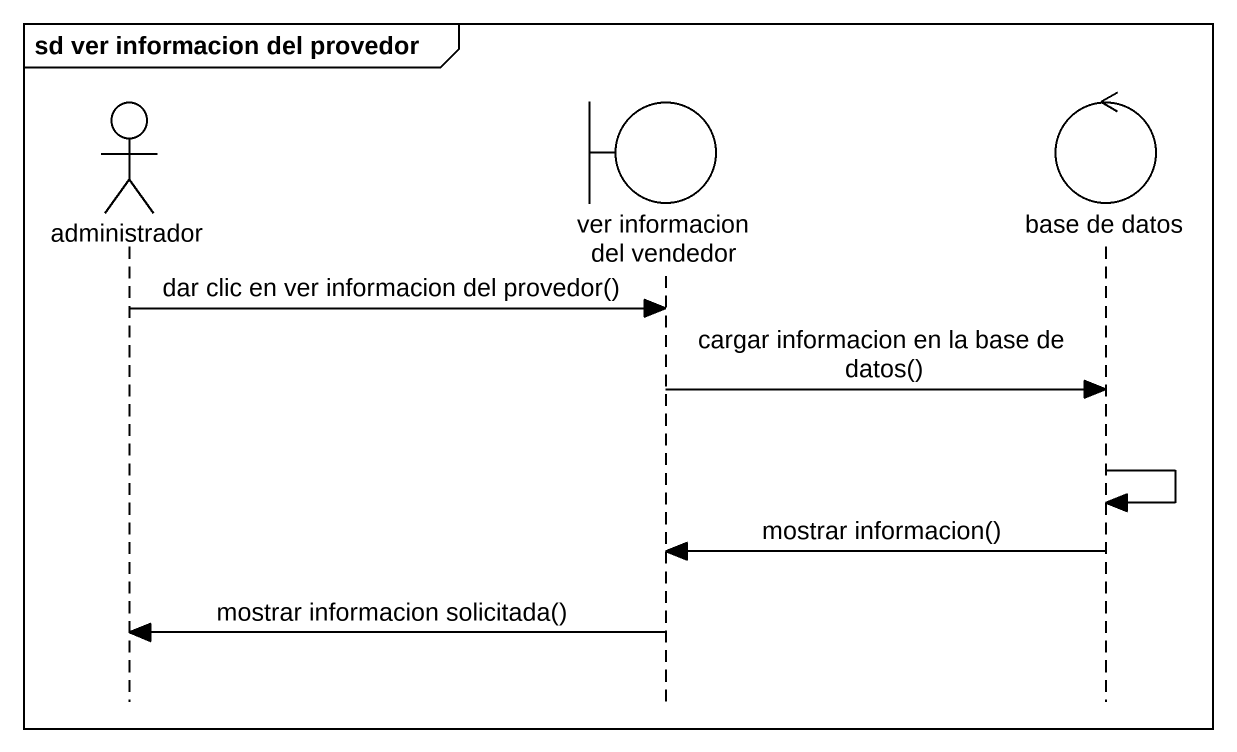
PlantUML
@startuml
mainframe sd ver informacion del provedor
hide footbox
actor administrador
boundary "ver informacion del vendedor" as ver_informacion_del_vendedor
control "base de datos" as base_de_datos

administrador -> ver_informacion_del_vendedor : dar clic en ver informacion del provedor()
ver_informacion_del_vendedor -> base_de_datos : cargar informacion en la base de datos()
base_de_datos -> base_de_datos
base_de_datos -> ver_informacion_del_vendedor : mostrar informacion()
ver_informacion_del_vendedor -> administrador : mostrar informacion solicitada()
@enduml
